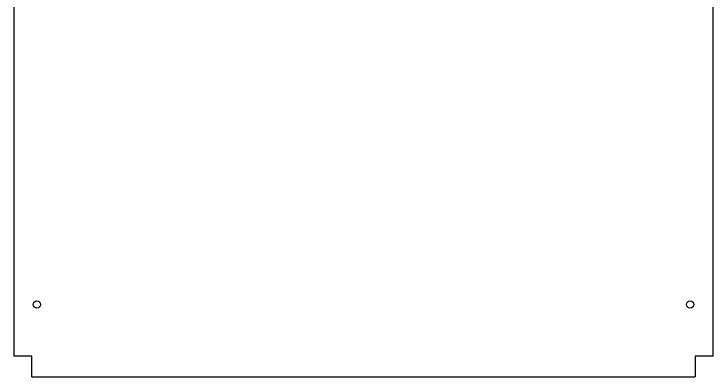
# Model space of a CAD drawing. Header units: inches. Extents: x -15.1 to 15.1, y -15.6 to 15.6.
# Drawn here: x -15.05 to 15.05, y -15.62 to 0 of the extents above; entities that cross this region are included whole.
import ezdxf

# ---------------------------------------------------------------- set-up
doc = ezdxf.new("R2010")
doc.units = ezdxf.units.IN
doc.header["$MEASUREMENT"] = 0

msp = doc.modelspace()

# ---------------------------------------------------------------- linework, layer by layer
at = {"color": 7, "linetype": 'Continuous', "lineweight": 25}
for p, q in [((-15.054, 14.72), (-15.054, -14.72)), ((15.054, -14.72), (15.054, 14.72)), ((-14.279, -14.72), (-15.054, -14.72)), ((-14.285, -14.726), (-14.279, -14.726)), ((-14.285, -15.619), (-14.285, -14.726)), ((-14.279, -14.726), (-14.279, -14.72)), ((15.054, -14.72), (14.279, -14.72)), ((14.279, -14.72), (14.279, -14.726)), ((14.279, -14.726), (14.285, -14.726)), ((14.285, -14.726), (14.285, -15.619)), ((-14.285, -15.619), (14.285, -15.619))]:
    msp.add_line(p, q, dxfattribs=at)
for centre in [(-14.065, -12.5), (14.065, -12.5)]:
    msp.add_circle(centre, 0.156, dxfattribs=at)

doc.saveas('drawing.dxf')
